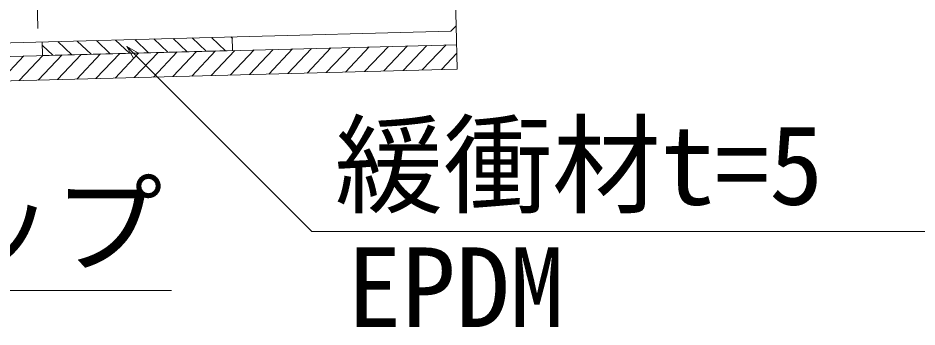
# Model space of a CAD drawing. Units: millimetres, scale not verified. Extents: x -1983 to 1977, y -1424 to 1384.
# Drawn here: x 938.9 to 1270, y 522.1 to 635.9 of the extents above; entities that cross this region are included whole.
import ezdxf
from ezdxf.enums import TextEntityAlignment as Align

# ---------------------------------------------------------------- set-up
doc = ezdxf.new("R2010")
doc.units = ezdxf.units.MM
doc.header["$LTSCALE"] = 10
doc.linetypes.add('CHAIN1', pattern=[8, 5, -1, 1, -1])
for name, color, linetype, lineweight in [('0-0', 2, 'Continuous', 18), ('0-3', 4, 'Continuous', 18), ('0-9', 7, 'Continuous', 18)]:
    doc.layers.add(name, color=color, linetype=linetype, lineweight=lineweight)
doc.styles.add('ＭＳ ゴシック', font='')
doc.styles.get('ＭＳ ゴシック').set_extended_font_data('MS Gothic')

msp = doc.modelspace()

# ---------------------------------------------------------------- linework, layer by layer
at = {"layer": '0-0', "color": 7, "linetype": 'CHAIN1'}
msp.add_line((945.8, 648.06), (946.22, 632.07), dxfattribs=at)
at = {"layer": '0-0'}
msp.add_line((1098.3, 631.05), (502.5, 615.45), dxfattribs=at)
msp.add_lwpolyline([(1098.78, 689.08), (1100.24, 633.1), (1098.3, 631.05)], dxfattribs=at)
at = {"layer": '0-3', "color": 7}
for p, q in [((1100.24, 633.1), (1100.66, 617.11)), ((1100.43, 626.1), (500.63, 610.4)), ((1100.43, 626.1), (500.63, 610.4)), ((947.85, 627.11), (947.98, 622.11)), ((947.88, 625.81), (951.68, 622.21)), ((953.62, 627.26), (958.75, 622.39)), ((960.69, 627.45), (965.82, 622.58)), ((967.76, 627.63), (972.89, 622.76)), ((974.83, 627.82), (979.96, 622.95)), ((981.9, 628), (987.02, 623.13)), ((988.96, 628.19), (994.09, 623.32)), ((996.03, 628.37), (1001.16, 623.5)), ((1003.1, 628.56), (1008.23, 623.69)), ((1010.17, 628.74), (1015.3, 623.87)), ((1017.24, 628.93), (1017.84, 628.36)), ((1080.7, 616.58), (1089.46, 625.82)), ((1087.77, 616.77), (1096.53, 626)), ((953.46, 613.25), (962.22, 622.48)), ((960.53, 613.44), (969.29, 622.67)), ((967.6, 613.62), (976.36, 622.86)), ((974.67, 613.81), (983.43, 623.04)), ((981.74, 613.99), (990.5, 623.23)), ((988.8, 614.18), (997.57, 623.41)), ((995.87, 614.36), (1004.63, 623.6)), ((1002.94, 614.55), (1011.7, 623.78)), ((1010.01, 614.73), (1018.77, 623.97)), ((1017.08, 614.92), (1025.84, 624.15)), ((1024.15, 615.1), (1032.91, 624.34)), ((1031.22, 615.29), (1039.98, 624.52)), ((1038.29, 615.47), (1047.05, 624.71)), ((1045.35, 615.66), (1054.12, 624.89)), ((1052.42, 615.84), (1061.18, 625.08)), ((1059.49, 616.03), (1068.25, 625.26)), ((1066.56, 616.21), (1075.32, 625.45)), ((1073.63, 616.4), (1082.39, 625.63)), ((1094.83, 616.95), (1100.51, 622.93)), ((932.26, 612.7), (941.02, 621.93)), ((939.32, 612.88), (948.09, 622.11)), ((946.39, 613.07), (955.15, 622.3)), ((1100.66, 617.11), (494.87, 601.24))]:
    msp.add_line(p, q, dxfattribs=at)
msp.add_lwpolyline([(1017.82, 628.94), (1017.95, 623.94), (947.98, 622.11)], dxfattribs=at)
at = {"layer": '0-9'}
for p, q in [((978.97, 625.43), (983.3, 622.93)), ((978.97, 625.43), (981.47, 621.1)), ((746.07, 535.49), (995.44, 535.49))]:
    msp.add_line(p, q, dxfattribs=at)
msp.add_lwpolyline([(978.97, 625.43), (1047.08, 557.31), (1413.29, 557.31)], dxfattribs=at)

# ---------------------------------------------------------------- texts
at = {"layer": '0-9', "style": 'ＭＳ ゴシック'}
for s, p in [('緩衝材t=5\u300070×70', (1055.58, 558.31)), ('ＬＶクリップ', (752.07, 536.49)), ('EPDM', (1060.2, 513.28))]:
    msp.add_text(s, height=29.33, dxfattribs=at).set_placement(p, align=Align.BOTTOM_LEFT)

doc.saveas('drawing.dxf')
